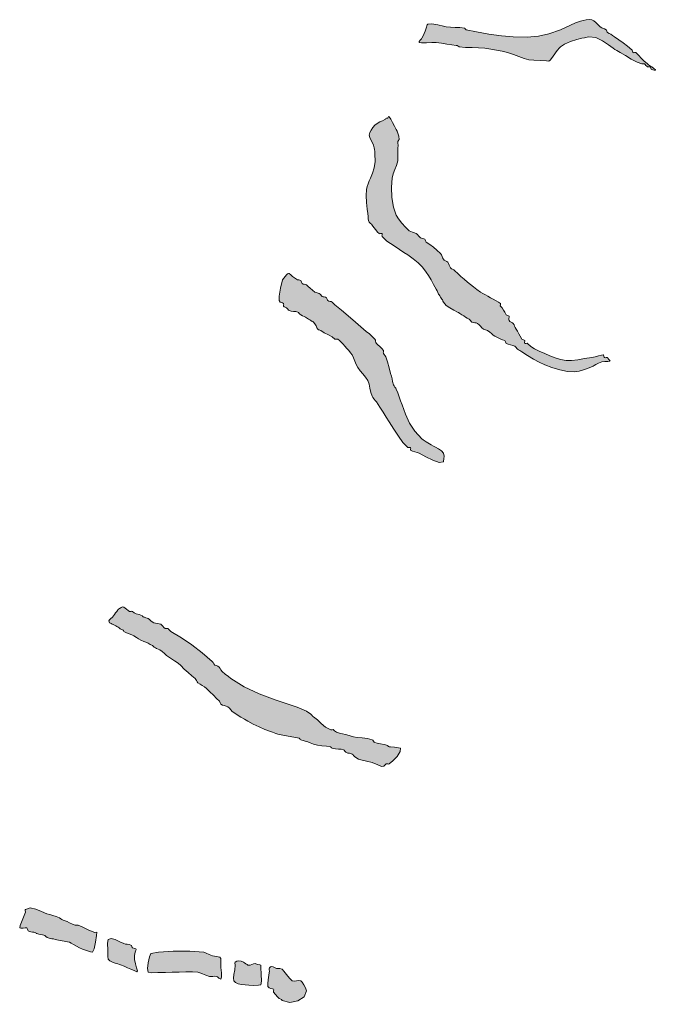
# Model space of a CAD drawing. Header units: inches. Extents: x -493 to 820, y -401 to 913.
# Drawn here: x -169 to -121.8, y 739 to 812 of the extents above; entities that cross this region are included whole.
import ezdxf

# ---------------------------------------------------------------- set-up
doc = ezdxf.new("R2010")
doc.units = ezdxf.units.IN
doc.header["$MEASUREMENT"] = 0
doc.layers.add('Layer 1', color=7, linetype='Continuous')

msp = doc.modelspace()

# ---------------------------------------------------------------- hatches: boundary and pattern name
at = {"layer": 'Layer 1', "true_color": 0xffffff}
for points in [[(-122.159, 808.512), (-122.209, 808.519), (-122.265, 808.512), (-122.321, 808.505), (-122.371, 808.512), (-122.424, 808.552), (-122.481, 808.619), (-122.537, 808.685), (-122.583, 808.724), (-122.632, 808.732), (-122.687, 808.727), (-122.743, 808.721), (-122.794, 808.724), (-123.141, 808.86), (-123.565, 809.086), (-124.001, 809.343), (-124.383, 809.57), (-124.515, 809.647), (-124.647, 809.724), (-124.78, 809.803), (-124.912, 809.888), (-125.255, 810.143), (-125.691, 810.446), (-126.187, 810.682), (-126.712, 810.735), (-126.846, 810.71), (-126.937, 810.685), (-127.048, 810.658), (-127.241, 810.629), (-127.612, 810.549), (-128.075, 810.397), (-128.518, 810.202), (-128.83, 809.994), (-128.931, 809.884), (-129.035, 809.755), (-129.143, 809.613), (-129.253, 809.465), (-129.372, 809.298), (-129.488, 809.133), (-129.592, 809.002), (-129.677, 808.936), (-129.863, 808.946), (-130.302, 808.97), (-130.8, 809.003), (-131.159, 809.041), (-131.527, 809.137), (-131.908, 809.278), (-132.312, 809.434), (-132.747, 809.57), (-133.144, 809.665), (-133.563, 809.751), (-133.999, 809.827), (-134.441, 809.888), (-134.906, 809.925), (-135.381, 809.938), (-135.863, 809.954), (-136.347, 809.994), (-136.377, 810.011), (-136.426, 810.046), (-136.489, 810.082), (-136.559, 810.1), (-136.877, 810.137), (-137.253, 810.2), (-137.652, 810.267), (-138.041, 810.312), (-138.365, 810.313), (-138.774, 810.299), (-139.135, 810.291), (-139.312, 810.312), (-139.299, 810.379), (-139.227, 810.482), (-139.144, 810.579), (-139.1, 810.629), (-139.015, 810.804), (-138.938, 810.981), (-138.863, 811.168), (-138.782, 811.371), (-138.761, 811.453), (-138.744, 811.549), (-138.72, 811.635), (-138.677, 811.688), (-138.367, 811.709), (-137.923, 811.633), (-137.512, 811.532), (-137.3, 811.477), (-136.985, 811.449), (-136.646, 811.438), (-136.29, 811.419), (-135.924, 811.371), (-135.918, 811.356), (-135.894, 811.323), (-135.858, 811.287), (-135.818, 811.265), (-135.064, 811.102), (-134.145, 810.942), (-133.188, 810.812), (-132.324, 810.735), (-131.306, 810.718), (-130.465, 810.792), (-129.681, 810.971), (-128.83, 811.265), (-128.444, 811.432), (-128.074, 811.612), (-127.711, 811.777), (-127.347, 811.9), (-127.141, 811.947), (-126.904, 811.989), (-126.677, 812.014), (-126.5, 812.006), (-126.342, 811.933), (-126.199, 811.804), (-126.047, 811.643), (-125.865, 811.477), (-125.759, 811.41), (-125.657, 811.365), (-125.552, 811.324), (-125.441, 811.265), (-125.413, 811.223), (-125.386, 811.155), (-125.361, 811.089), (-125.335, 811.053), (-125.208, 810.993), (-125.089, 810.928), (-124.96, 810.847), (-124.806, 810.735), (-124.503, 810.519), (-124.175, 810.291), (-123.845, 810.048), (-123.536, 809.782), (-123.51, 809.739), (-123.481, 809.672), (-123.453, 809.607), (-123.43, 809.57), (-123.384, 809.562), (-123.322, 809.572), (-123.261, 809.581), (-123.218, 809.57), (-123.008, 809.359), (-122.83, 809.156), (-122.634, 808.948), (-122.371, 808.724), (-122.292, 808.67), (-122.21, 808.621), (-122.129, 808.57), (-122.053, 808.512), (-121.9, 808.387), (-121.782, 808.283), (-121.8, 808.24), (-122.053, 808.3), (-122.085, 808.337), (-122.111, 808.406), (-122.134, 808.474)], [(-141.641, 804.7), (-141.647, 804.727), (-141.619, 804.778), (-141.576, 804.817), (-141.535, 804.806), (-141.423, 804.618), (-141.287, 804.364), (-141.143, 804.092), (-141.006, 803.853), (-140.95, 803.743), (-140.887, 803.576), (-140.83, 803.361), (-140.794, 803.112), (-140.812, 803.092), (-140.85, 803.038), (-140.887, 802.968), (-140.9, 802.9), (-140.884, 802.783), (-140.875, 802.734), (-140.878, 802.662), (-140.9, 802.477), (-140.903, 802.286), (-140.893, 802.03), (-140.885, 801.759), (-140.9, 801.523), (-140.988, 801.194), (-141.116, 800.878), (-141.242, 800.568), (-141.324, 800.253), (-141.373, 799.565), (-141.338, 798.809), (-141.217, 798.087), (-141.006, 797.5), (-140.834, 797.221), (-140.6, 796.903), (-140.33, 796.593), (-140.053, 796.335), (-139.934, 796.269), (-139.796, 796.224), (-139.654, 796.182), (-139.523, 796.124), (-139.426, 796.046), (-139.35, 795.958), (-139.282, 795.874), (-139.206, 795.806), (-139.136, 795.777), (-139.05, 795.758), (-138.963, 795.737), (-138.888, 795.7), (-138.857, 795.656), (-138.834, 795.593), (-138.812, 795.53), (-138.782, 795.488), (-138.527, 795.313), (-138.258, 795.122), (-137.987, 794.902), (-137.724, 794.642), (-137.656, 794.539), (-137.61, 794.426), (-137.568, 794.315), (-137.512, 794.218), (-137.442, 794.158), (-137.355, 794.11), (-137.267, 794.063), (-137.194, 794.006), (-137.127, 793.903), (-137.081, 793.791), (-137.039, 793.68), (-136.982, 793.583), (-136.913, 793.521), (-136.828, 793.473), (-136.741, 793.426), (-136.665, 793.371), (-136.443, 793.157), (-136.215, 792.946), (-135.975, 792.735), (-135.712, 792.523), (-135.501, 792.356), (-135.273, 792.168), (-135.026, 791.974), (-134.759, 791.783), (-134.581, 791.673), (-134.395, 791.569), (-134.205, 791.467), (-134.018, 791.359), (-133.81, 791.245), (-133.598, 791.137), (-133.41, 791.035), (-133.276, 790.936), (-133.268, 790.893), (-133.278, 790.828), (-133.287, 790.764), (-133.276, 790.724), (-133.158, 790.6), (-133.061, 790.45), (-132.964, 790.279), (-132.853, 790.088), (-132.811, 790.059), (-132.744, 790.034), (-132.678, 790.009), (-132.641, 789.982), (-132.632, 789.909), (-132.645, 789.821), (-132.656, 789.734), (-132.641, 789.665), (-132.575, 789.606), (-132.481, 789.558), (-132.389, 789.51), (-132.324, 789.453), (-132.27, 789.354), (-132.226, 789.251), (-132.179, 789.144), (-132.112, 789.03), (-132.015, 788.868), (-131.924, 788.693), (-131.822, 788.501), (-131.688, 788.289), (-131.646, 788.261), (-131.578, 788.234), (-131.512, 788.208), (-131.477, 788.183), (-131.473, 788.136), (-131.481, 788.072), (-131.487, 788.011), (-131.477, 787.971), (-131.434, 787.962), (-131.369, 787.972), (-131.305, 787.981), (-131.265, 787.971), (-131.03, 787.747), (-130.739, 787.564), (-130.394, 787.399), (-129.994, 787.229), (-129.601, 787.058), (-129.219, 786.898), (-128.828, 786.772), (-128.406, 786.7), (-128.007, 786.705), (-127.542, 786.761), (-127.032, 786.84), (-126.5, 786.912), (-126.247, 786.963), (-125.994, 787.039), (-125.782, 787.104), (-125.653, 787.124), (-125.62, 787.089), (-125.595, 787.021), (-125.573, 786.951), (-125.547, 786.912), (-125.499, 786.907), (-125.439, 786.916), (-125.381, 786.923), (-125.335, 786.912), (-125.308, 786.874), (-125.237, 786.785), (-125.162, 786.708), (-125.124, 786.7), (-125.181, 786.646), (-125.319, 786.636), (-125.518, 786.631), (-125.759, 786.594), (-125.996, 786.509), (-126.19, 786.408), (-126.327, 786.32), (-126.395, 786.277), (-126.684, 786.163), (-127.045, 786.029), (-127.425, 785.913), (-127.771, 785.853), (-128.297, 785.884), (-128.88, 786.008), (-129.465, 786.187), (-129.994, 786.383), (-130.399, 786.57), (-130.824, 786.804), (-131.258, 787.066), (-131.688, 787.335), (-131.771, 787.387), (-131.849, 787.438), (-131.927, 787.49), (-132.006, 787.547), (-132.06, 787.597), (-132.117, 787.66), (-132.172, 787.72), (-132.218, 787.759), (-132.366, 787.821), (-132.535, 787.865), (-132.704, 787.91), (-132.853, 787.971), (-132.883, 788.012), (-132.909, 788.08), (-132.933, 788.146), (-132.959, 788.183), (-133.121, 788.248), (-133.304, 788.317), (-133.499, 788.397), (-133.7, 788.5), (-133.821, 788.588), (-133.94, 788.696), (-134.071, 788.813), (-134.229, 788.924), (-134.3, 788.951), (-134.384, 788.971), (-134.47, 788.994), (-134.547, 789.03), (-134.656, 789.126), (-134.756, 789.243), (-134.858, 789.359), (-134.971, 789.453), (-135.073, 789.492), (-135.182, 789.505), (-135.291, 789.519), (-135.394, 789.559), (-135.447, 789.606), (-135.491, 789.662), (-135.539, 789.72), (-135.606, 789.771), (-135.738, 789.847), (-135.869, 789.926), (-136.001, 790.007), (-136.135, 790.088), (-136.216, 790.14), (-136.301, 790.198), (-136.382, 790.254), (-136.453, 790.3), (-136.735, 790.449), (-137.03, 790.602), (-137.301, 790.789), (-137.512, 791.042), (-137.547, 791.116), (-137.559, 791.161), (-137.574, 791.199), (-137.618, 791.253), (-137.675, 791.328), (-137.724, 791.413), (-137.773, 791.497), (-137.83, 791.571), (-137.872, 791.638), (-137.921, 791.745), (-137.978, 791.871), (-138.041, 791.994), (-138.237, 792.347), (-138.43, 792.696), (-138.613, 793.012), (-138.782, 793.265), (-139.074, 793.621), (-139.396, 793.951), (-139.756, 794.256), (-140.159, 794.536), (-140.458, 794.731), (-140.771, 794.946), (-141.096, 795.167), (-141.43, 795.382), (-141.564, 795.474), (-141.722, 795.595), (-141.892, 795.743), (-142.065, 795.912), (-142.074, 795.956), (-142.064, 796.018), (-142.055, 796.081), (-142.065, 796.124), (-142.108, 796.134), (-142.17, 796.125), (-142.232, 796.114), (-142.276, 796.124), (-142.393, 796.242), (-142.529, 796.402), (-142.671, 796.582), (-142.806, 796.759), (-142.857, 796.815), (-142.916, 796.869), (-142.973, 796.921), (-143.018, 796.971), (-143.073, 797.089), (-143.093, 797.223), (-143.103, 797.39), (-143.124, 797.606), (-143.165, 797.928), (-143.216, 798.424), (-143.247, 798.962), (-143.229, 799.406), (-143.18, 799.614), (-143.102, 799.824), (-143.008, 800.036), (-142.912, 800.253), (-142.768, 800.609), (-142.648, 801.004), (-142.581, 801.475), (-142.594, 802.053), (-142.611, 802.227), (-142.628, 802.359), (-142.654, 802.497), (-142.7, 802.688), (-142.757, 802.81), (-142.868, 803.031), (-142.975, 803.267), (-143.018, 803.43), (-142.973, 803.622), (-142.881, 803.813), (-142.751, 803.999), (-142.594, 804.171), (-142.42, 804.31), (-142.228, 804.419), (-142.034, 804.511), (-141.853, 804.594), (-141.811, 804.626), (-141.773, 804.663), (-141.722, 804.693)], [(-149.159, 793.053), (-149.133, 793.081), (-149.077, 793.134), (-149.009, 793.173), (-148.947, 793.159), (-148.84, 793.059), (-148.712, 792.951), (-148.57, 792.842), (-148.417, 792.735), (-148.335, 792.701), (-148.251, 792.687), (-148.171, 792.67), (-148.1, 792.63), (-148.072, 792.584), (-148.048, 792.521), (-148.023, 792.458), (-147.994, 792.418), (-147.914, 792.381), (-147.832, 792.365), (-147.75, 792.349), (-147.676, 792.312), (-147.548, 792.203), (-147.399, 792.067), (-147.23, 791.922), (-147.041, 791.783), (-146.961, 791.746), (-146.879, 791.727), (-146.799, 791.709), (-146.724, 791.677), (-146.668, 791.631), (-146.615, 791.57), (-146.562, 791.51), (-146.512, 791.465), (-146.441, 791.435), (-146.356, 791.417), (-146.27, 791.396), (-146.194, 791.359), (-146.163, 791.314), (-146.14, 791.251), (-146.118, 791.189), (-146.088, 791.147), (-146.009, 791.111), (-145.926, 791.094), (-145.845, 791.078), (-145.771, 791.042), (-145.718, 790.994), (-145.668, 790.938), (-145.617, 790.882), (-145.559, 790.83), (-145.082, 790.45), (-144.582, 790.03), (-144.041, 789.559), (-143.441, 789.03), (-143.231, 788.854), (-143.007, 788.672), (-142.789, 788.485), (-142.594, 788.289), (-142.557, 788.217), (-142.541, 788.135), (-142.525, 788.05), (-142.488, 787.971), (-142.387, 787.871), (-142.231, 787.735), (-142.071, 787.585), (-141.959, 787.441), (-141.955, 787.396), (-141.963, 787.331), (-141.97, 787.269), (-141.959, 787.229), (-141.792, 786.982), (-141.655, 786.598), (-141.538, 786.159), (-141.43, 785.747), (-141.37, 785.528), (-141.323, 785.341), (-141.277, 785.146), (-141.218, 784.9), (-141.177, 784.812), (-141.112, 784.727), (-141.048, 784.649), (-141.006, 784.583), (-140.902, 784.304), (-140.797, 784.013), (-140.691, 783.716), (-140.583, 783.418), (-140.315, 782.707), (-140.024, 782.05), (-139.642, 781.442), (-139.1, 780.877), (-139.024, 780.821), (-138.939, 780.769), (-138.856, 780.718), (-138.782, 780.665), (-138.671, 780.585), (-138.55, 780.512), (-138.413, 780.437), (-138.253, 780.348), (-138.101, 780.265), (-137.88, 780.138), (-137.66, 779.984), (-137.512, 779.818), (-137.458, 779.605), (-137.471, 779.392), (-137.505, 779.232), (-137.512, 779.183), (-137.82, 779.126), (-138.287, 779.288), (-138.815, 779.556), (-139.312, 779.818), (-139.465, 779.874), (-139.635, 779.916), (-139.803, 779.963), (-139.947, 780.03), (-139.958, 780.068), (-139.949, 780.133), (-139.939, 780.199), (-139.947, 780.242), (-139.99, 780.252), (-140.052, 780.243), (-140.114, 780.233), (-140.159, 780.242), (-140.512, 780.604), (-140.854, 781.07), (-141.192, 781.598), (-141.535, 782.147), (-141.763, 782.505), (-141.992, 782.865), (-142.231, 783.236), (-142.488, 783.63), (-142.565, 783.732), (-142.655, 783.839), (-142.741, 783.947), (-142.806, 784.053), (-142.9, 784.333), (-142.964, 784.641), (-143.028, 784.945), (-143.124, 785.218), (-143.286, 785.473), (-143.481, 785.7), (-143.684, 785.924), (-143.865, 786.171), (-143.983, 786.409), (-144.081, 786.662), (-144.176, 786.907), (-144.288, 787.124), (-144.398, 787.279), (-144.527, 787.44), (-144.668, 787.602), (-144.818, 787.759), (-144.954, 787.902), (-145.095, 788.051), (-145.229, 788.187), (-145.347, 788.289), (-145.392, 788.295), (-145.457, 788.286), (-145.519, 788.277), (-145.559, 788.289), (-145.761, 788.455), (-146.045, 788.611), (-146.35, 788.765), (-146.618, 788.924), (-146.687, 788.96), (-146.734, 788.97), (-146.776, 788.982), (-146.83, 789.03), (-146.893, 789.132), (-146.964, 789.279), (-147.048, 789.434), (-147.147, 789.559), (-147.198, 789.592), (-147.254, 789.613), (-147.31, 789.633), (-147.359, 789.665), (-147.434, 789.723), (-147.518, 789.771), (-147.602, 789.82), (-147.676, 789.877), (-147.744, 789.919), (-147.851, 789.968), (-147.977, 790.025), (-148.1, 790.088), (-148.156, 790.136), (-148.216, 790.203), (-148.271, 790.266), (-148.312, 790.3), (-148.467, 790.335), (-148.634, 790.342), (-148.798, 790.354), (-148.947, 790.406), (-148.999, 790.45), (-149.045, 790.507), (-149.096, 790.566), (-149.159, 790.618), (-149.208, 790.643), (-149.266, 790.667), (-149.323, 790.693), (-149.371, 790.724), (-149.381, 790.766), (-149.371, 790.829), (-149.361, 790.893), (-149.371, 790.936), (-149.464, 790.992), (-149.553, 791.009), (-149.629, 791.042), (-149.688, 791.147), (-149.69, 791.482), (-149.612, 792.075), (-149.44, 792.681)], [(-161.547, 768.277), (-161.499, 768.31), (-161.425, 768.363), (-161.332, 768.399), (-161.229, 768.383), (-161.127, 768.313), (-161.021, 768.226), (-160.914, 768.136), (-160.806, 768.065), (-160.76, 768.062), (-160.695, 768.07), (-160.633, 768.076), (-160.594, 768.065), (-160.461, 767.954), (-160.301, 767.891), (-160.101, 767.835), (-159.853, 767.748), (-159.832, 767.723), (-159.824, 767.689), (-159.804, 767.658), (-159.747, 767.642), (-159.695, 767.629), (-159.602, 767.6), (-159.502, 767.565), (-159.429, 767.536), (-159.317, 767.463), (-159.218, 767.375), (-159.119, 767.287), (-159.006, 767.218), (-158.887, 767.187), (-158.74, 767.168), (-158.594, 767.147), (-158.476, 767.112), (-158.4, 767.05), (-158.325, 766.96), (-158.247, 766.867), (-158.159, 766.795), (-158.113, 766.79), (-158.048, 766.799), (-157.986, 766.806), (-157.947, 766.795), (-157.904, 766.746), (-157.844, 766.682), (-157.782, 766.621), (-157.735, 766.583), (-156.956, 766.102), (-156.186, 765.575), (-155.423, 764.996), (-154.665, 764.359), (-154.607, 764.279), (-154.55, 764.176), (-154.471, 764.085), (-154.347, 764.042), (-154.26, 764.011), (-154.157, 763.937), (-154.069, 763.835), (-154.029, 763.724), (-153.933, 763.607), (-153.713, 763.419), (-153.466, 763.225), (-153.288, 763.089), (-152.309, 762.475), (-151.192, 761.958), (-149.986, 761.503), (-148.735, 761.077), (-148.362, 760.95), (-148.012, 760.816), (-147.679, 760.653), (-147.359, 760.442), (-147.305, 760.39), (-147.261, 760.336), (-147.214, 760.282), (-147.147, 760.23), (-146.864, 760.01), (-146.575, 759.743), (-146.255, 759.481), (-145.876, 759.277), (-145.831, 759.275), (-145.765, 759.282), (-145.702, 759.287), (-145.665, 759.277), (-145.6, 759.21), (-145.524, 759.153), (-145.439, 759.105), (-145.347, 759.065), (-145.178, 759.013), (-144.996, 758.971), (-144.778, 758.924), (-144.5, 758.854), (-144.43, 758.831), (-144.356, 758.805), (-144.275, 758.776), (-144.183, 758.748), (-143.901, 758.704), (-143.531, 758.673), (-143.142, 758.627), (-142.806, 758.536), (-142.755, 758.495), (-142.695, 758.427), (-142.638, 758.36), (-142.594, 758.324), (-142.427, 758.282), (-142.184, 758.235), (-141.907, 758.18), (-141.641, 758.112), (-141.628, 758.097), (-141.609, 758.064), (-141.58, 758.03), (-141.535, 758.006), (-141.431, 758.002), (-141.144, 757.976), (-140.841, 757.939), (-140.688, 757.9), (-140.724, 757.652), (-140.952, 757.302), (-141.26, 756.959), (-141.535, 756.736), (-141.581, 756.731), (-141.646, 756.74), (-141.708, 756.747), (-141.747, 756.736), (-141.937, 756.564), (-142.116, 756.562), (-142.375, 756.673), (-142.806, 756.842), (-143.216, 756.952), (-143.539, 757.018), (-143.812, 757.103), (-144.077, 757.266), (-144.131, 757.32), (-144.172, 757.374), (-144.218, 757.426), (-144.288, 757.477), (-144.382, 757.512), (-144.483, 757.528), (-144.593, 757.545), (-144.712, 757.583), (-144.763, 757.625), (-144.822, 757.692), (-144.88, 757.759), (-144.923, 757.795), (-145.097, 757.828), (-145.296, 757.836), (-145.521, 757.85), (-145.771, 757.9), (-145.812, 757.925), (-145.846, 757.96), (-145.869, 757.993), (-145.876, 758.006), (-146.194, 758.051), (-146.524, 758.085), (-146.849, 758.133), (-147.147, 758.218), (-147.265, 758.266), (-147.397, 758.316), (-147.563, 758.37), (-147.782, 758.43), (-147.852, 758.452), (-147.925, 758.479), (-148.006, 758.508), (-148.1, 758.536), (-148.147, 758.561), (-148.175, 758.594), (-148.191, 758.625), (-148.206, 758.642), (-148.604, 758.731), (-149.028, 758.81), (-149.438, 758.883), (-149.794, 758.959), (-149.954, 759.008), (-150.069, 759.055), (-150.206, 759.107), (-150.429, 759.171), (-150.775, 759.292), (-151.195, 759.484), (-151.63, 759.705), (-152.018, 759.912), (-152.278, 760.056), (-152.544, 760.21), (-152.812, 760.375), (-153.076, 760.548), (-153.183, 760.644), (-153.278, 760.759), (-153.379, 760.875), (-153.5, 760.971), (-153.644, 761.035), (-153.784, 761.076), (-153.916, 761.117), (-154.029, 761.183), (-154.058, 761.226), (-154.079, 761.286), (-154.102, 761.347), (-154.135, 761.395), (-154.34, 761.59), (-154.579, 761.838), (-154.833, 762.102), (-155.088, 762.348), (-155.239, 762.46), (-155.407, 762.561), (-155.574, 762.66), (-155.724, 762.771), (-155.782, 762.843), (-155.83, 762.928), (-155.877, 763.015), (-155.935, 763.089), (-156.169, 763.293), (-156.456, 763.526), (-156.747, 763.779), (-156.994, 764.042), (-157.195, 764.222), (-157.472, 764.4), (-157.774, 764.584), (-158.053, 764.783), (-158.221, 764.941), (-158.371, 765.09), (-158.547, 765.218), (-158.794, 765.312), (-158.885, 765.353), (-158.967, 765.413), (-159.042, 765.476), (-159.111, 765.524), (-159.27, 765.612), (-159.428, 765.703), (-159.587, 765.785), (-159.747, 765.842), (-159.966, 765.921), (-160.13, 766.021), (-160.288, 766.138), (-160.488, 766.265), (-160.623, 766.322), (-160.821, 766.395), (-161.039, 766.483), (-161.229, 766.583), (-161.253, 766.615), (-161.258, 766.647), (-161.275, 766.675), (-161.335, 766.688), (-161.41, 766.716), (-161.497, 766.777), (-161.583, 766.847), (-161.653, 766.9), (-161.735, 766.951), (-161.821, 766.994), (-161.928, 767.043), (-162.076, 767.112), (-162.092, 767.126), (-162.172, 767.176), (-162.257, 767.22), (-162.288, 767.218), (-162.333, 767.368), (-162.301, 767.446), (-162.21, 767.516), (-162.076, 767.642), (-162.001, 767.738), (-161.925, 767.848), (-161.845, 767.96), (-161.759, 768.065), (-161.709, 768.131), (-161.673, 768.189), (-161.627, 768.238)], [(-168.535, 745.936), (-168.173, 746.042), (-167.754, 745.96), (-167.329, 745.788), (-166.947, 745.619), (-166.732, 745.549), (-166.492, 745.485), (-166.24, 745.408), (-165.994, 745.301), (-165.906, 745.245), (-165.83, 745.192), (-165.73, 745.14), (-165.57, 745.089), (-165.436, 745.036), (-165.248, 744.945), (-165.036, 744.847), (-164.829, 744.771), (-164.778, 744.766), (-164.724, 744.771), (-164.669, 744.776), (-164.617, 744.771), (-164.313, 744.636), (-163.815, 744.397), (-163.374, 744.213), (-163.241, 744.242), (-163.255, 743.997), (-163.33, 743.51), (-163.44, 743.019), (-163.559, 742.76), (-163.706, 742.785), (-163.989, 742.878), (-164.295, 742.992), (-164.512, 743.077), (-164.749, 743.195), (-164.97, 743.328), (-165.147, 743.441), (-165.253, 743.501), (-165.408, 743.537), (-165.653, 743.578), (-165.962, 743.634), (-166.312, 743.712), (-166.441, 743.74), (-166.569, 743.76), (-166.701, 743.783), (-166.841, 743.818), (-166.911, 743.857), (-167.005, 743.925), (-167.097, 743.993), (-167.159, 744.03), (-167.26, 744.054), (-167.391, 744.075), (-167.538, 744.101), (-167.688, 744.136), (-167.728, 744.159), (-167.769, 744.193), (-167.823, 744.225), (-167.9, 744.242), (-167.998, 744.252), (-168.12, 744.274), (-168.237, 744.306), (-168.323, 744.348), (-168.348, 744.388), (-168.378, 744.458), (-168.408, 744.526), (-168.429, 744.56), (-168.538, 744.562), (-168.709, 744.548), (-168.874, 744.54), (-168.958, 744.56), (-168.918, 744.752), (-168.78, 745.109), (-168.626, 745.482), (-168.535, 745.724), (-168.535, 745.769), (-168.541, 745.836), (-168.544, 745.9)], [(-162.394, 743.712), (-162.176, 743.788), (-161.864, 743.699), (-161.526, 743.537), (-161.229, 743.395), (-161.111, 743.365), (-160.97, 743.347), (-160.826, 743.327), (-160.7, 743.289), (-160.668, 743.249), (-160.643, 743.182), (-160.621, 743.115), (-160.594, 743.077), (-160.418, 743.024), (-160.325, 743.013), (-160.314, 742.955), (-160.382, 742.76), (-160.431, 742.516), (-160.427, 742.222), (-160.374, 741.906), (-160.276, 741.595), (-160.204, 741.365), (-160.254, 741.309), (-160.42, 741.37), (-160.7, 741.489), (-160.951, 741.596), (-161.208, 741.712), (-161.476, 741.823), (-161.759, 741.913), (-161.876, 741.948), (-162.074, 742.021), (-162.273, 742.119), (-162.394, 742.23), (-162.405, 742.44), (-162.427, 742.922), (-162.433, 743.429)], [(-159.217, 742.654), (-158.663, 742.77), (-157.573, 742.833), (-156.327, 742.833), (-155.3, 742.76), (-155.111, 742.698), (-154.903, 742.595), (-154.656, 742.495), (-154.347, 742.442), (-154.115, 742.402), (-154.026, 742.279), (-154.019, 742.025), (-154.029, 741.595), (-154.015, 741.454), (-153.99, 741.19), (-153.985, 740.917), (-154.029, 740.748), (-154.079, 740.772), (-154.176, 740.842), (-154.278, 740.918), (-154.347, 740.959), (-154.476, 740.972), (-154.611, 740.961), (-154.747, 740.949), (-154.876, 740.959), (-155.136, 741.042), (-155.38, 741.144), (-155.584, 741.232), (-155.724, 741.277), (-156.135, 741.305), (-156.614, 741.302), (-157.125, 741.287), (-157.629, 741.277), (-158.137, 741.263), (-158.706, 741.24), (-159.187, 741.235), (-159.429, 741.277), (-159.469, 741.537), (-159.417, 741.981), (-159.317, 742.417)], [(-152.971, 742.019), (-152.847, 742.099), (-152.695, 742.118), (-152.522, 742.086), (-152.335, 742.019), (-152.261, 741.974), (-152.163, 741.904), (-152.072, 741.838), (-152.018, 741.807), (-151.859, 741.805), (-151.729, 741.846), (-151.611, 741.893), (-151.488, 741.913), (-151.441, 741.895), (-151.292, 741.855), (-151.134, 741.818), (-151.064, 741.807), (-151.068, 741.623), (-151.038, 741.138), (-151.021, 740.617), (-151.064, 740.324), (-151.232, 740.301), (-151.575, 740.296), (-151.954, 740.305), (-152.229, 740.324), (-152.497, 740.361), (-152.742, 740.414), (-152.943, 740.501), (-153.076, 740.642), (-153.094, 740.827), (-153.052, 741.112), (-152.996, 741.454), (-152.971, 741.807), (-152.974, 741.851), (-152.979, 741.917), (-152.979, 741.981)], [(-150.429, 741.595), (-150.343, 741.666), (-150.245, 741.701), (-150.133, 741.683), (-150.006, 741.595), (-149.906, 741.547), (-149.79, 741.551), (-149.649, 741.55), (-149.477, 741.489), (-149.347, 741.349), (-149.159, 741.095), (-148.944, 740.826), (-148.735, 740.642), (-148.578, 740.604), (-148.416, 740.627), (-148.254, 740.658), (-148.1, 740.642), (-148.003, 740.546), (-147.862, 740.346), (-147.734, 740.108), (-147.676, 739.901), (-147.854, 739.435), (-148.311, 739.137), (-148.9, 739.035), (-149.477, 739.16), (-149.498, 739.186), (-149.505, 739.219), (-149.524, 739.25), (-149.583, 739.266), (-149.695, 739.319), (-149.821, 739.446), (-149.96, 739.616), (-150.112, 739.795), (-150.121, 739.839), (-150.111, 739.901), (-150.102, 739.964), (-150.112, 740.007), (-150.199, 740.04), (-150.327, 740.06), (-150.454, 740.106), (-150.535, 740.219), (-150.549, 740.429), (-150.519, 740.718), (-150.47, 741.049), (-150.429, 741.383), (-150.431, 741.428), (-150.437, 741.494), (-150.439, 741.557)]]:
    msp.add_hatch(color=7, dxfattribs=at).paths.add_polyline_path(points)

# ---------------------------------------------------------------- linework, layer by layer
at = {"layer": 'Layer 1', "lineweight": 0}
for points in [[(-122.159, 808.512), (-122.209, 808.519), (-122.265, 808.512), (-122.321, 808.505), (-122.371, 808.512), (-122.424, 808.552), (-122.481, 808.619), (-122.537, 808.685), (-122.583, 808.724), (-122.632, 808.732), (-122.687, 808.727), (-122.743, 808.721), (-122.794, 808.724), (-123.141, 808.86), (-123.565, 809.086), (-124.001, 809.343), (-124.383, 809.57), (-124.515, 809.647), (-124.647, 809.724), (-124.78, 809.803), (-124.912, 809.888), (-125.255, 810.143), (-125.691, 810.446), (-126.187, 810.682), (-126.712, 810.735), (-126.846, 810.71), (-126.937, 810.685), (-127.048, 810.658), (-127.241, 810.629), (-127.612, 810.549), (-128.075, 810.397), (-128.518, 810.202), (-128.83, 809.994), (-128.931, 809.884), (-129.035, 809.755), (-129.143, 809.613), (-129.253, 809.465), (-129.372, 809.298), (-129.488, 809.133), (-129.592, 809.002), (-129.677, 808.936), (-129.863, 808.946), (-130.302, 808.97), (-130.8, 809.003), (-131.159, 809.041), (-131.527, 809.137), (-131.908, 809.278), (-132.312, 809.434), (-132.747, 809.57), (-133.144, 809.665), (-133.563, 809.751), (-133.999, 809.827), (-134.441, 809.888), (-134.906, 809.925), (-135.381, 809.938), (-135.863, 809.954), (-136.347, 809.994), (-136.377, 810.011), (-136.426, 810.046), (-136.489, 810.082), (-136.559, 810.1), (-136.877, 810.137), (-137.253, 810.2), (-137.652, 810.267), (-138.041, 810.312), (-138.365, 810.313), (-138.774, 810.299), (-139.135, 810.291), (-139.312, 810.312), (-139.299, 810.379), (-139.227, 810.482), (-139.144, 810.579), (-139.1, 810.629), (-139.015, 810.804), (-138.938, 810.981), (-138.863, 811.168), (-138.782, 811.371), (-138.761, 811.453), (-138.744, 811.549), (-138.72, 811.635), (-138.677, 811.688), (-138.367, 811.709), (-137.923, 811.633), (-137.512, 811.532), (-137.3, 811.477), (-136.985, 811.449), (-136.646, 811.438), (-136.29, 811.419), (-135.924, 811.371), (-135.918, 811.356), (-135.894, 811.323), (-135.858, 811.287), (-135.818, 811.265), (-135.064, 811.102), (-134.145, 810.942), (-133.188, 810.812), (-132.324, 810.735), (-131.306, 810.718), (-130.465, 810.792), (-129.681, 810.971), (-128.83, 811.265), (-128.444, 811.432), (-128.074, 811.612), (-127.711, 811.777), (-127.347, 811.9), (-127.141, 811.947), (-126.904, 811.989), (-126.677, 812.014), (-126.5, 812.006), (-126.342, 811.933), (-126.199, 811.804), (-126.047, 811.643), (-125.865, 811.477), (-125.759, 811.41), (-125.657, 811.365), (-125.552, 811.324), (-125.441, 811.265), (-125.413, 811.223), (-125.386, 811.155), (-125.361, 811.089), (-125.335, 811.053), (-125.208, 810.993), (-125.089, 810.928), (-124.96, 810.847), (-124.806, 810.735), (-124.503, 810.519), (-124.175, 810.291), (-123.845, 810.048), (-123.536, 809.782), (-123.51, 809.739), (-123.481, 809.672), (-123.453, 809.607), (-123.43, 809.57), (-123.384, 809.562), (-123.322, 809.572), (-123.261, 809.581), (-123.218, 809.57), (-123.008, 809.359), (-122.83, 809.156), (-122.634, 808.948), (-122.371, 808.724), (-122.292, 808.67), (-122.21, 808.621), (-122.129, 808.57), (-122.053, 808.512), (-121.9, 808.387), (-121.782, 808.283), (-121.8, 808.24), (-122.053, 808.3), (-122.085, 808.337), (-122.111, 808.406), (-122.134, 808.474), (-122.159, 808.512), (-122.159, 808.512)], [(-141.641, 804.7), (-141.647, 804.727), (-141.619, 804.778), (-141.576, 804.817), (-141.535, 804.806), (-141.423, 804.618), (-141.287, 804.364), (-141.143, 804.092), (-141.006, 803.853), (-140.95, 803.743), (-140.887, 803.576), (-140.83, 803.361), (-140.794, 803.112), (-140.812, 803.092), (-140.85, 803.038), (-140.887, 802.968), (-140.9, 802.9), (-140.884, 802.783), (-140.875, 802.734), (-140.878, 802.662), (-140.9, 802.477), (-140.903, 802.286), (-140.893, 802.03), (-140.885, 801.759), (-140.9, 801.523), (-140.988, 801.194), (-141.116, 800.878), (-141.242, 800.568), (-141.324, 800.253), (-141.373, 799.565), (-141.338, 798.809), (-141.217, 798.087), (-141.006, 797.5), (-140.834, 797.221), (-140.6, 796.903), (-140.33, 796.593), (-140.053, 796.335), (-139.934, 796.269), (-139.796, 796.224), (-139.654, 796.182), (-139.523, 796.124), (-139.426, 796.046), (-139.35, 795.958), (-139.282, 795.874), (-139.206, 795.806), (-139.136, 795.777), (-139.05, 795.758), (-138.963, 795.737), (-138.888, 795.7), (-138.857, 795.656), (-138.834, 795.593), (-138.812, 795.53), (-138.782, 795.488), (-138.527, 795.313), (-138.258, 795.122), (-137.987, 794.902), (-137.724, 794.642), (-137.656, 794.539), (-137.61, 794.426), (-137.568, 794.315), (-137.512, 794.218), (-137.442, 794.158), (-137.355, 794.11), (-137.267, 794.063), (-137.194, 794.006), (-137.127, 793.903), (-137.081, 793.791), (-137.039, 793.68), (-136.982, 793.583), (-136.913, 793.521), (-136.828, 793.473), (-136.741, 793.426), (-136.665, 793.371), (-136.443, 793.157), (-136.215, 792.946), (-135.975, 792.735), (-135.712, 792.523), (-135.501, 792.356), (-135.273, 792.168), (-135.026, 791.974), (-134.759, 791.783), (-134.581, 791.673), (-134.395, 791.569), (-134.205, 791.467), (-134.018, 791.359), (-133.81, 791.245), (-133.598, 791.137), (-133.41, 791.035), (-133.276, 790.936), (-133.268, 790.893), (-133.278, 790.828), (-133.287, 790.764), (-133.276, 790.724), (-133.158, 790.6), (-133.061, 790.45), (-132.964, 790.279), (-132.853, 790.088), (-132.811, 790.059), (-132.744, 790.034), (-132.678, 790.009), (-132.641, 789.982), (-132.632, 789.909), (-132.645, 789.821), (-132.656, 789.734), (-132.641, 789.665), (-132.575, 789.606), (-132.481, 789.558), (-132.389, 789.51), (-132.324, 789.453), (-132.27, 789.354), (-132.226, 789.251), (-132.179, 789.144), (-132.112, 789.03), (-132.015, 788.868), (-131.924, 788.693), (-131.822, 788.501), (-131.688, 788.289), (-131.646, 788.261), (-131.578, 788.234), (-131.512, 788.208), (-131.477, 788.183), (-131.473, 788.136), (-131.481, 788.072), (-131.487, 788.011), (-131.477, 787.971), (-131.434, 787.962), (-131.369, 787.972), (-131.305, 787.981), (-131.265, 787.971), (-131.03, 787.747), (-130.739, 787.564), (-130.394, 787.399), (-129.994, 787.229), (-129.601, 787.058), (-129.219, 786.898), (-128.828, 786.772), (-128.406, 786.7), (-128.007, 786.705), (-127.542, 786.761), (-127.032, 786.84), (-126.5, 786.912), (-126.247, 786.963), (-125.994, 787.039), (-125.782, 787.104), (-125.653, 787.124), (-125.62, 787.089), (-125.595, 787.021), (-125.573, 786.951), (-125.547, 786.912), (-125.499, 786.907), (-125.439, 786.916), (-125.381, 786.923), (-125.335, 786.912), (-125.308, 786.874), (-125.237, 786.785), (-125.162, 786.708), (-125.124, 786.7), (-125.181, 786.646), (-125.319, 786.636), (-125.518, 786.631), (-125.759, 786.594), (-125.996, 786.509), (-126.19, 786.408), (-126.327, 786.32), (-126.395, 786.277), (-126.684, 786.163), (-127.045, 786.029), (-127.425, 785.913), (-127.771, 785.853), (-128.297, 785.884), (-128.88, 786.008), (-129.465, 786.187), (-129.994, 786.383), (-130.399, 786.57), (-130.824, 786.804), (-131.258, 787.066), (-131.688, 787.335), (-131.771, 787.387), (-131.849, 787.438), (-131.927, 787.49), (-132.006, 787.547), (-132.06, 787.597), (-132.117, 787.66), (-132.172, 787.72), (-132.218, 787.759), (-132.366, 787.821), (-132.535, 787.865), (-132.704, 787.91), (-132.853, 787.971), (-132.883, 788.012), (-132.909, 788.08), (-132.933, 788.146), (-132.959, 788.183), (-133.121, 788.248), (-133.304, 788.317), (-133.499, 788.397), (-133.7, 788.5), (-133.821, 788.588), (-133.94, 788.696), (-134.071, 788.813), (-134.229, 788.924), (-134.3, 788.951), (-134.384, 788.971), (-134.47, 788.994), (-134.547, 789.03), (-134.656, 789.126), (-134.756, 789.243), (-134.858, 789.359), (-134.971, 789.453), (-135.073, 789.492), (-135.182, 789.505), (-135.291, 789.519), (-135.394, 789.559), (-135.447, 789.606), (-135.491, 789.662), (-135.539, 789.72), (-135.606, 789.771), (-135.738, 789.847), (-135.869, 789.926), (-136.001, 790.007), (-136.135, 790.088), (-136.216, 790.14), (-136.301, 790.198), (-136.382, 790.254), (-136.453, 790.3), (-136.735, 790.449), (-137.03, 790.602), (-137.301, 790.789), (-137.512, 791.042), (-137.547, 791.116), (-137.559, 791.161), (-137.574, 791.199), (-137.618, 791.253), (-137.675, 791.328), (-137.724, 791.413), (-137.773, 791.497), (-137.83, 791.571), (-137.872, 791.638), (-137.921, 791.745), (-137.978, 791.871), (-138.041, 791.994), (-138.237, 792.347), (-138.43, 792.696), (-138.613, 793.012), (-138.782, 793.265), (-139.074, 793.621), (-139.396, 793.951), (-139.756, 794.256), (-140.159, 794.536), (-140.458, 794.731), (-140.771, 794.946), (-141.096, 795.167), (-141.43, 795.382), (-141.564, 795.474), (-141.722, 795.595), (-141.892, 795.743), (-142.065, 795.912), (-142.074, 795.956), (-142.064, 796.018), (-142.055, 796.081), (-142.065, 796.124), (-142.108, 796.134), (-142.17, 796.125), (-142.232, 796.114), (-142.276, 796.124), (-142.393, 796.242), (-142.529, 796.402), (-142.671, 796.582), (-142.806, 796.759), (-142.857, 796.815), (-142.916, 796.869), (-142.973, 796.921), (-143.018, 796.971), (-143.073, 797.089), (-143.093, 797.223), (-143.103, 797.39), (-143.124, 797.606), (-143.165, 797.928), (-143.216, 798.424), (-143.247, 798.962), (-143.229, 799.406), (-143.18, 799.614), (-143.102, 799.824), (-143.008, 800.036), (-142.912, 800.253), (-142.768, 800.609), (-142.648, 801.004), (-142.581, 801.475), (-142.594, 802.053), (-142.611, 802.227), (-142.628, 802.359), (-142.654, 802.497), (-142.7, 802.688), (-142.757, 802.81), (-142.868, 803.031), (-142.975, 803.267), (-143.018, 803.43), (-142.973, 803.622), (-142.881, 803.813), (-142.751, 803.999), (-142.594, 804.171), (-142.42, 804.31), (-142.228, 804.419), (-142.034, 804.511), (-141.853, 804.594), (-141.811, 804.626), (-141.773, 804.663), (-141.722, 804.693), (-141.641, 804.7), (-141.641, 804.7)], [(-149.159, 793.053), (-149.133, 793.081), (-149.077, 793.134), (-149.009, 793.173), (-148.947, 793.159), (-148.84, 793.059), (-148.712, 792.951), (-148.57, 792.842), (-148.417, 792.735), (-148.335, 792.701), (-148.251, 792.687), (-148.171, 792.67), (-148.1, 792.63), (-148.072, 792.584), (-148.048, 792.521), (-148.023, 792.458), (-147.994, 792.418), (-147.914, 792.381), (-147.832, 792.365), (-147.75, 792.349), (-147.676, 792.312), (-147.548, 792.203), (-147.399, 792.067), (-147.23, 791.922), (-147.041, 791.783), (-146.961, 791.746), (-146.879, 791.727), (-146.799, 791.709), (-146.724, 791.677), (-146.668, 791.631), (-146.615, 791.57), (-146.562, 791.51), (-146.512, 791.465), (-146.441, 791.435), (-146.356, 791.417), (-146.27, 791.396), (-146.194, 791.359), (-146.163, 791.314), (-146.14, 791.251), (-146.118, 791.189), (-146.088, 791.147), (-146.009, 791.111), (-145.926, 791.094), (-145.845, 791.078), (-145.771, 791.042), (-145.718, 790.994), (-145.668, 790.938), (-145.617, 790.882), (-145.559, 790.83), (-145.082, 790.45), (-144.582, 790.03), (-144.041, 789.559), (-143.441, 789.03), (-143.231, 788.854), (-143.007, 788.672), (-142.789, 788.485), (-142.594, 788.289), (-142.557, 788.217), (-142.541, 788.135), (-142.525, 788.05), (-142.488, 787.971), (-142.387, 787.871), (-142.231, 787.735), (-142.071, 787.585), (-141.959, 787.441), (-141.955, 787.396), (-141.963, 787.331), (-141.97, 787.269), (-141.959, 787.229), (-141.792, 786.982), (-141.655, 786.598), (-141.538, 786.159), (-141.43, 785.747), (-141.37, 785.528), (-141.323, 785.341), (-141.277, 785.146), (-141.218, 784.9), (-141.177, 784.812), (-141.112, 784.727), (-141.048, 784.649), (-141.006, 784.583), (-140.902, 784.304), (-140.797, 784.013), (-140.691, 783.716), (-140.583, 783.418), (-140.315, 782.707), (-140.024, 782.05), (-139.642, 781.442), (-139.1, 780.877), (-139.024, 780.821), (-138.939, 780.769), (-138.856, 780.718), (-138.782, 780.665), (-138.671, 780.585), (-138.55, 780.512), (-138.413, 780.437), (-138.253, 780.348), (-138.101, 780.265), (-137.88, 780.138), (-137.66, 779.984), (-137.512, 779.818), (-137.458, 779.605), (-137.471, 779.392), (-137.505, 779.232), (-137.512, 779.183), (-137.82, 779.126), (-138.287, 779.288), (-138.815, 779.556), (-139.312, 779.818), (-139.465, 779.874), (-139.635, 779.916), (-139.803, 779.963), (-139.947, 780.03), (-139.958, 780.068), (-139.949, 780.133), (-139.939, 780.199), (-139.947, 780.242), (-139.99, 780.252), (-140.052, 780.243), (-140.114, 780.233), (-140.159, 780.242), (-140.512, 780.604), (-140.854, 781.07), (-141.192, 781.598), (-141.535, 782.147), (-141.763, 782.505), (-141.992, 782.865), (-142.231, 783.236), (-142.488, 783.63), (-142.565, 783.732), (-142.655, 783.839), (-142.741, 783.947), (-142.806, 784.053), (-142.9, 784.333), (-142.964, 784.641), (-143.028, 784.945), (-143.124, 785.218), (-143.286, 785.473), (-143.481, 785.7), (-143.684, 785.924), (-143.865, 786.171), (-143.983, 786.409), (-144.081, 786.662), (-144.176, 786.907), (-144.288, 787.124), (-144.398, 787.279), (-144.527, 787.44), (-144.668, 787.602), (-144.818, 787.759), (-144.954, 787.902), (-145.095, 788.051), (-145.229, 788.187), (-145.347, 788.289), (-145.392, 788.295), (-145.457, 788.286), (-145.519, 788.277), (-145.559, 788.289), (-145.761, 788.455), (-146.045, 788.611), (-146.35, 788.765), (-146.618, 788.924), (-146.687, 788.96), (-146.734, 788.97), (-146.776, 788.982), (-146.83, 789.03), (-146.893, 789.132), (-146.964, 789.279), (-147.048, 789.434), (-147.147, 789.559), (-147.198, 789.592), (-147.254, 789.613), (-147.31, 789.633), (-147.359, 789.665), (-147.434, 789.723), (-147.518, 789.771), (-147.602, 789.82), (-147.676, 789.877), (-147.744, 789.919), (-147.851, 789.968), (-147.977, 790.025), (-148.1, 790.088), (-148.156, 790.136), (-148.216, 790.203), (-148.271, 790.266), (-148.312, 790.3), (-148.467, 790.335), (-148.634, 790.342), (-148.798, 790.354), (-148.947, 790.406), (-148.999, 790.45), (-149.045, 790.507), (-149.096, 790.566), (-149.159, 790.618), (-149.208, 790.643), (-149.266, 790.667), (-149.323, 790.693), (-149.371, 790.724), (-149.381, 790.766), (-149.371, 790.829), (-149.361, 790.893), (-149.371, 790.936), (-149.464, 790.992), (-149.553, 791.009), (-149.629, 791.042), (-149.688, 791.147), (-149.69, 791.482), (-149.612, 792.075), (-149.44, 792.681), (-149.159, 793.053), (-149.159, 793.053)], [(-161.547, 768.277), (-161.499, 768.31), (-161.425, 768.363), (-161.332, 768.399), (-161.229, 768.383), (-161.127, 768.313), (-161.021, 768.226), (-160.914, 768.136), (-160.806, 768.065), (-160.76, 768.062), (-160.695, 768.07), (-160.633, 768.076), (-160.594, 768.065), (-160.461, 767.954), (-160.301, 767.891), (-160.101, 767.835), (-159.853, 767.748), (-159.832, 767.723), (-159.824, 767.689), (-159.804, 767.658), (-159.747, 767.642), (-159.695, 767.629), (-159.602, 767.6), (-159.502, 767.565), (-159.429, 767.536), (-159.317, 767.463), (-159.218, 767.375), (-159.119, 767.287), (-159.006, 767.218), (-158.887, 767.187), (-158.74, 767.168), (-158.594, 767.147), (-158.476, 767.112), (-158.4, 767.05), (-158.325, 766.96), (-158.247, 766.867), (-158.159, 766.795), (-158.113, 766.79), (-158.048, 766.799), (-157.986, 766.806), (-157.947, 766.795), (-157.904, 766.746), (-157.844, 766.682), (-157.782, 766.621), (-157.735, 766.583), (-156.956, 766.102), (-156.186, 765.575), (-155.423, 764.996), (-154.665, 764.359), (-154.607, 764.279), (-154.55, 764.176), (-154.471, 764.085), (-154.347, 764.042), (-154.26, 764.011), (-154.157, 763.937), (-154.069, 763.835), (-154.029, 763.724), (-153.933, 763.607), (-153.713, 763.419), (-153.466, 763.225), (-153.288, 763.089), (-152.309, 762.475), (-151.192, 761.958), (-149.986, 761.503), (-148.735, 761.077), (-148.362, 760.95), (-148.012, 760.816), (-147.679, 760.653), (-147.359, 760.442), (-147.305, 760.39), (-147.261, 760.336), (-147.214, 760.282), (-147.147, 760.23), (-146.864, 760.01), (-146.575, 759.743), (-146.255, 759.481), (-145.876, 759.277), (-145.831, 759.275), (-145.765, 759.282), (-145.702, 759.287), (-145.665, 759.277), (-145.6, 759.21), (-145.524, 759.153), (-145.439, 759.105), (-145.347, 759.065), (-145.178, 759.013), (-144.996, 758.971), (-144.778, 758.924), (-144.5, 758.854), (-144.43, 758.831), (-144.356, 758.805), (-144.275, 758.776), (-144.183, 758.748), (-143.901, 758.704), (-143.531, 758.673), (-143.142, 758.627), (-142.806, 758.536), (-142.755, 758.495), (-142.695, 758.427), (-142.638, 758.36), (-142.594, 758.324), (-142.427, 758.282), (-142.184, 758.235), (-141.907, 758.18), (-141.641, 758.112), (-141.628, 758.097), (-141.609, 758.064), (-141.58, 758.03), (-141.535, 758.006), (-141.431, 758.002), (-141.144, 757.976), (-140.841, 757.939), (-140.688, 757.9), (-140.724, 757.652), (-140.952, 757.302), (-141.26, 756.959), (-141.535, 756.736), (-141.581, 756.731), (-141.646, 756.74), (-141.708, 756.747), (-141.747, 756.736), (-141.937, 756.564), (-142.116, 756.562), (-142.375, 756.673), (-142.806, 756.842), (-143.216, 756.952), (-143.539, 757.018), (-143.812, 757.103), (-144.077, 757.266), (-144.131, 757.32), (-144.172, 757.374), (-144.218, 757.426), (-144.288, 757.477), (-144.382, 757.512), (-144.483, 757.528), (-144.593, 757.545), (-144.712, 757.583), (-144.763, 757.625), (-144.822, 757.692), (-144.88, 757.759), (-144.923, 757.795), (-145.097, 757.828), (-145.296, 757.836), (-145.521, 757.85), (-145.771, 757.9), (-145.812, 757.925), (-145.846, 757.96), (-145.869, 757.993), (-145.876, 758.006), (-146.194, 758.051), (-146.524, 758.085), (-146.849, 758.133), (-147.147, 758.218), (-147.265, 758.266), (-147.397, 758.316), (-147.563, 758.37), (-147.782, 758.43), (-147.852, 758.452), (-147.925, 758.479), (-148.006, 758.508), (-148.1, 758.536), (-148.147, 758.561), (-148.175, 758.594), (-148.191, 758.625), (-148.206, 758.642), (-148.604, 758.731), (-149.028, 758.81), (-149.438, 758.883), (-149.794, 758.959), (-149.954, 759.008), (-150.069, 759.055), (-150.206, 759.107), (-150.429, 759.171), (-150.775, 759.292), (-151.195, 759.484), (-151.63, 759.705), (-152.018, 759.912), (-152.278, 760.056), (-152.544, 760.21), (-152.812, 760.375), (-153.076, 760.548), (-153.183, 760.644), (-153.278, 760.759), (-153.379, 760.875), (-153.5, 760.971), (-153.644, 761.035), (-153.784, 761.076), (-153.916, 761.117), (-154.029, 761.183), (-154.058, 761.226), (-154.079, 761.286), (-154.102, 761.347), (-154.135, 761.395), (-154.34, 761.59), (-154.579, 761.838), (-154.833, 762.102), (-155.088, 762.348), (-155.239, 762.46), (-155.407, 762.561), (-155.574, 762.66), (-155.724, 762.771), (-155.782, 762.843), (-155.83, 762.928), (-155.877, 763.015), (-155.935, 763.089), (-156.169, 763.293), (-156.456, 763.526), (-156.747, 763.779), (-156.994, 764.042), (-157.195, 764.222), (-157.472, 764.4), (-157.774, 764.584), (-158.053, 764.783), (-158.221, 764.941), (-158.371, 765.09), (-158.547, 765.218), (-158.794, 765.312), (-158.885, 765.353), (-158.967, 765.413), (-159.042, 765.476), (-159.111, 765.524), (-159.27, 765.612), (-159.428, 765.703), (-159.587, 765.785), (-159.747, 765.842), (-159.966, 765.921), (-160.13, 766.021), (-160.288, 766.138), (-160.488, 766.265), (-160.623, 766.322), (-160.821, 766.395), (-161.039, 766.483), (-161.229, 766.583), (-161.253, 766.615), (-161.258, 766.647), (-161.275, 766.675), (-161.335, 766.688), (-161.41, 766.716), (-161.497, 766.777), (-161.583, 766.847), (-161.653, 766.9), (-161.735, 766.951), (-161.821, 766.994), (-161.928, 767.043), (-162.076, 767.112), (-162.092, 767.126), (-162.172, 767.176), (-162.257, 767.22), (-162.288, 767.218), (-162.333, 767.368), (-162.301, 767.446), (-162.21, 767.516), (-162.076, 767.642), (-162.001, 767.738), (-161.925, 767.848), (-161.845, 767.96), (-161.759, 768.065), (-161.709, 768.131), (-161.673, 768.189), (-161.627, 768.238), (-161.547, 768.277), (-161.547, 768.277)], [(-168.535, 745.936), (-168.173, 746.042), (-167.754, 745.96), (-167.329, 745.788), (-166.947, 745.619), (-166.732, 745.549), (-166.492, 745.485), (-166.24, 745.408), (-165.994, 745.301), (-165.906, 745.245), (-165.83, 745.192), (-165.73, 745.14), (-165.57, 745.089), (-165.436, 745.036), (-165.248, 744.945), (-165.036, 744.847), (-164.829, 744.771), (-164.778, 744.766), (-164.724, 744.771), (-164.669, 744.776), (-164.617, 744.771), (-164.313, 744.636), (-163.815, 744.397), (-163.374, 744.213), (-163.241, 744.242), (-163.255, 743.997), (-163.33, 743.51), (-163.44, 743.019), (-163.559, 742.76), (-163.706, 742.785), (-163.989, 742.878), (-164.295, 742.992), (-164.512, 743.077), (-164.749, 743.195), (-164.97, 743.328), (-165.147, 743.441), (-165.253, 743.501), (-165.408, 743.537), (-165.653, 743.578), (-165.962, 743.634), (-166.312, 743.712), (-166.441, 743.74), (-166.569, 743.76), (-166.701, 743.783), (-166.841, 743.818), (-166.911, 743.857), (-167.005, 743.925), (-167.097, 743.993), (-167.159, 744.03), (-167.26, 744.054), (-167.391, 744.075), (-167.538, 744.101), (-167.688, 744.136), (-167.728, 744.159), (-167.769, 744.193), (-167.823, 744.225), (-167.9, 744.242), (-167.998, 744.252), (-168.12, 744.274), (-168.237, 744.306), (-168.323, 744.348), (-168.348, 744.388), (-168.378, 744.458), (-168.408, 744.526), (-168.429, 744.56), (-168.538, 744.562), (-168.709, 744.548), (-168.874, 744.54), (-168.958, 744.56), (-168.918, 744.752), (-168.78, 745.109), (-168.626, 745.482), (-168.535, 745.724), (-168.535, 745.769), (-168.541, 745.836), (-168.544, 745.9), (-168.535, 745.936), (-168.535, 745.936)], [(-162.394, 743.712), (-162.176, 743.788), (-161.864, 743.699), (-161.526, 743.537), (-161.229, 743.395), (-161.111, 743.365), (-160.97, 743.347), (-160.826, 743.327), (-160.7, 743.289), (-160.668, 743.249), (-160.643, 743.182), (-160.621, 743.115), (-160.594, 743.077), (-160.418, 743.024), (-160.325, 743.013), (-160.314, 742.955), (-160.382, 742.76), (-160.431, 742.516), (-160.427, 742.222), (-160.374, 741.906), (-160.276, 741.595), (-160.204, 741.365), (-160.254, 741.309), (-160.42, 741.37), (-160.7, 741.489), (-160.951, 741.596), (-161.208, 741.712), (-161.476, 741.823), (-161.759, 741.913), (-161.876, 741.948), (-162.074, 742.021), (-162.273, 742.119), (-162.394, 742.23), (-162.405, 742.44), (-162.427, 742.922), (-162.433, 743.429), (-162.394, 743.712), (-162.394, 743.712)], [(-159.217, 742.654), (-158.663, 742.77), (-157.573, 742.833), (-156.327, 742.833), (-155.3, 742.76), (-155.111, 742.698), (-154.903, 742.595), (-154.656, 742.495), (-154.347, 742.442), (-154.115, 742.402), (-154.026, 742.279), (-154.019, 742.025), (-154.029, 741.595), (-154.015, 741.454), (-153.99, 741.19), (-153.985, 740.917), (-154.029, 740.748), (-154.079, 740.772), (-154.176, 740.842), (-154.278, 740.918), (-154.347, 740.959), (-154.476, 740.972), (-154.611, 740.961), (-154.747, 740.949), (-154.876, 740.959), (-155.136, 741.042), (-155.38, 741.144), (-155.584, 741.232), (-155.724, 741.277), (-156.135, 741.305), (-156.614, 741.302), (-157.125, 741.287), (-157.629, 741.277), (-158.137, 741.263), (-158.706, 741.24), (-159.187, 741.235), (-159.429, 741.277), (-159.469, 741.537), (-159.417, 741.981), (-159.317, 742.417), (-159.217, 742.654), (-159.217, 742.654)], [(-152.971, 742.019), (-152.847, 742.099), (-152.695, 742.118), (-152.522, 742.086), (-152.335, 742.019), (-152.261, 741.974), (-152.163, 741.904), (-152.072, 741.838), (-152.018, 741.807), (-151.859, 741.805), (-151.729, 741.846), (-151.611, 741.893), (-151.488, 741.913), (-151.441, 741.895), (-151.292, 741.855), (-151.134, 741.818), (-151.064, 741.807), (-151.068, 741.623), (-151.038, 741.138), (-151.021, 740.617), (-151.064, 740.324), (-151.232, 740.301), (-151.575, 740.296), (-151.954, 740.305), (-152.229, 740.324), (-152.497, 740.361), (-152.742, 740.414), (-152.943, 740.501), (-153.076, 740.642), (-153.094, 740.827), (-153.052, 741.112), (-152.996, 741.454), (-152.971, 741.807), (-152.974, 741.851), (-152.979, 741.917), (-152.979, 741.981), (-152.971, 742.019), (-152.971, 742.019)], [(-150.429, 741.595), (-150.343, 741.666), (-150.245, 741.701), (-150.133, 741.683), (-150.006, 741.595), (-149.906, 741.547), (-149.79, 741.551), (-149.649, 741.55), (-149.477, 741.489), (-149.347, 741.349), (-149.159, 741.095), (-148.944, 740.826), (-148.735, 740.642), (-148.578, 740.604), (-148.416, 740.627), (-148.254, 740.658), (-148.1, 740.642), (-148.003, 740.546), (-147.862, 740.346), (-147.734, 740.108), (-147.676, 739.901), (-147.854, 739.435), (-148.311, 739.137), (-148.9, 739.035), (-149.477, 739.16), (-149.498, 739.186), (-149.505, 739.219), (-149.524, 739.25), (-149.583, 739.266), (-149.695, 739.319), (-149.821, 739.446), (-149.96, 739.616), (-150.112, 739.795), (-150.121, 739.839), (-150.111, 739.901), (-150.102, 739.964), (-150.112, 740.007), (-150.199, 740.04), (-150.327, 740.06), (-150.454, 740.106), (-150.535, 740.219), (-150.549, 740.429), (-150.519, 740.718), (-150.47, 741.049), (-150.429, 741.383), (-150.431, 741.428), (-150.437, 741.494), (-150.439, 741.557), (-150.429, 741.595), (-150.429, 741.595)]]:
    msp.add_lwpolyline(points, dxfattribs=at)

doc.saveas('drawing.dxf')
